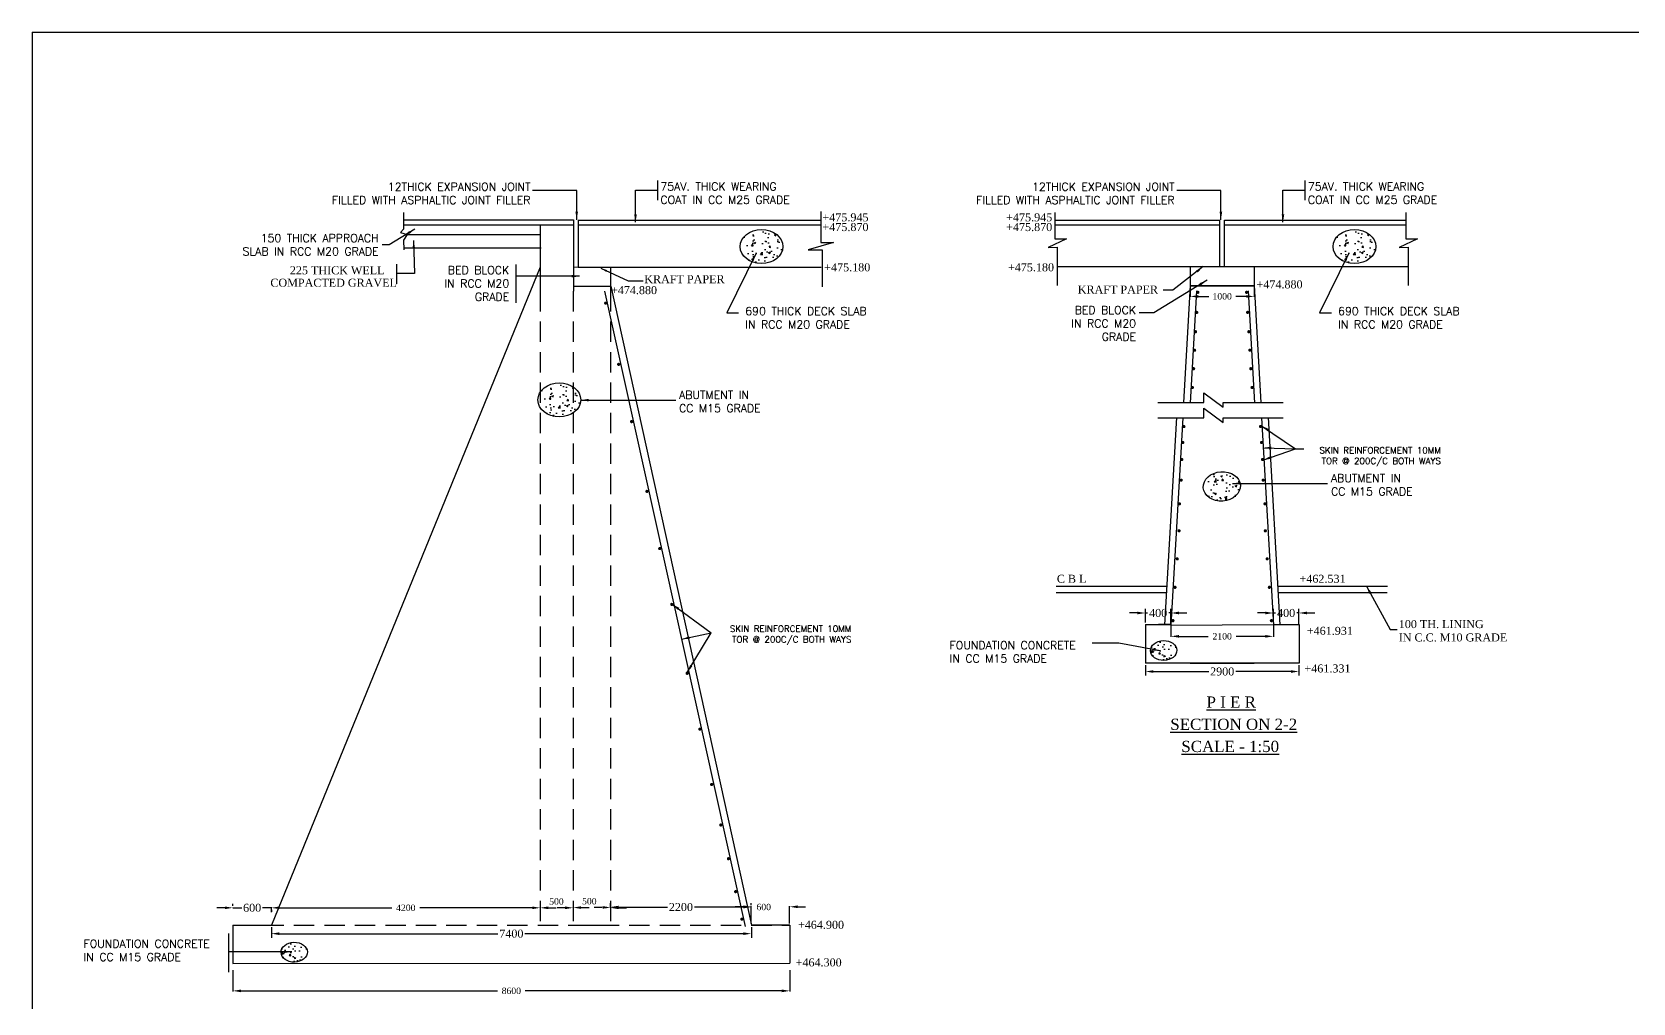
# Model space of a CAD drawing. Header units: millimetres. Extents: x -1426 to 1182, y 579 to 1915.
# Drawn here: x -1426 to -925, y 866 to 1169 of the extents above; entities that cross this region are included whole.
import ezdxf

# ---------------------------------------------------------------- set-up
doc = ezdxf.new("R2010")
doc.units = ezdxf.units.MM
doc.linetypes.add('HIDDEN', pattern=[9.525, 6.35, -3.175])
doc.styles.add('ROMANS', font='romans')
doc.styles.get("Standard").update_dxf_attribs({"font": 'times.ttf'})
doc.styles.add('TIMES NEW ROMAN', font='times.ttf')
doc.dimstyles.new('ISO-25', dxfattribs={"dimtxt": 2.5, "dimasz": 2.5, "dimexe": 1.25, "dimexo": 0.625, "dimtad": 0, "dimtih": 1, "dimtoh": 1, "dimlfac": 100, "dimtxsty": 'TIMES NEW ROMAN', "dimcen": 2.5, "dimadec": 0, "dimazin": 0, "dimtfac": 1, "dimtmove": 0, "dimatfit": 3, "dimfxl": 1, "dimarcsym": 0})
doc.dimstyles.new('STANDARD$0', dxfattribs={"dimscale": 88.888889, "dimtxt": 0.02, "dimasz": 0.02, "dimexe": 0.1, "dimexo": 0.1, "dimgap": 0.09, "dimtad": 2, "dimtih": 1, "dimtoh": 1, "dimdec": 0, "dimzin": 1, "dimdsep": 46, "dimtxsty": 'Standard', "dimcen": 0.09, "dimadec": 0, "dimazin": 0, "dimtfac": 1, "dimtdec": 4, "dimtofl": 0, "dimtmove": 0, "dimatfit": 3, "dimfxl": 1, "dimtolj": 1, "dimtzin": 1, "dimarcsym": 0})
doc.dimstyles.new('STANDARD$7', dxfattribs={"dimtxt": 2, "dimasz": 2, "dimexe": 1.25, "dimexo": 0.625, "dimtad": 1, "dimdec": 0, "dimlfac": 0.5, "dimdsep": 46, "dimtxsty": 'Standard', "dimcen": 2.5, "dimadec": 0, "dimazin": 0, "dimtfac": 1, "dimtdec": 0, "dimtmove": 0, "dimatfit": 3, "dimfxl": 1, "dimtolj": 1, "dimtzin": 0, "dimarcsym": 0})

# ---------------------------------------------------------------- blocks, each defined once
blk = doc.blocks.new('*D53')
at = {"color": 0, "lineweight": -2, "transparency": 16777216}
for p, q in [((-1350.75, 893.96), (-1350.75, 895.55)), ((-1266.75, 896.67), (-1266.75, 895.19)), ((-1348.25, 895.37), (-1313.13, 895.37)), ((-1269.25, 895.37), (-1304.38, 895.37))]:
    blk.add_line(p, q, dxfattribs=at)
at = {"color": 0, "transparency": 16777216}
for points in [[(-1348.25, 895.79), (-1348.25, 894.96), (-1350.75, 895.37)], [(-1269.25, 895.79), (-1269.25, 894.96), (-1266.75, 895.37)]]:
    blk.add_solid(points, dxfattribs=at)
at = {"layer": 'Defpoints', "color": 0, "transparency": 16777216}
for p in [(-1266.75, 896.85), (-1350.75, 893.78), (-1266.75, 895.37)]:
    blk.add_point(p, dxfattribs=at)
at = {"color": 0, "transparency": 16777216, "insert": (-1308.75, 895.37), "char_height": 2, "attachment_point": 5}
blk.add_mtext('\\A1;4200', dxfattribs=at)
blk = doc.blocks.new('*D54')
at = {"color": 0, "lineweight": -2, "transparency": 16777216}
for p, q in [((-1203.3, 895.7), (-1205.8, 895.7)), ((-1200.8, 890.51), (-1200.8, 895.88)), ((-1188.81, 890.51), (-1188.81, 895.88)), ((-1186.31, 895.7), (-1183.81, 895.7))]:
    blk.add_line(p, q, dxfattribs=at)
at = {"color": 0, "transparency": 16777216}
for points in [[(-1203.3, 896.12), (-1203.3, 895.28), (-1200.8, 895.7)], [(-1186.31, 896.12), (-1186.31, 895.28), (-1188.81, 895.7)]]:
    blk.add_solid(points, dxfattribs=at)
at = {"layer": 'Defpoints', "color": 0, "transparency": 16777216}
for p in [(-1188.81, 895.7), (-1200.8, 890.33), (-1188.81, 890.33)]:
    blk.add_point(p, dxfattribs=at)
at = {"color": 0, "transparency": 16777216, "insert": (-1196.9, 895.61), "char_height": 2, "attachment_point": 5}
blk.add_mtext('\\A1;600', dxfattribs=at)
blk = doc.blocks.new('*D55')
at = {"color": 0, "lineweight": -2, "transparency": 16777216}
for p, q in [((-1362.75, 875.91), (-1362.75, 869.24)), ((-1188.76, 875.91), (-1188.76, 869.24)), ((-1360.25, 869.42), (-1280.07, 869.42)), ((-1191.26, 869.42), (-1271.45, 869.42))]:
    blk.add_line(p, q, dxfattribs=at)
at = {"color": 0, "transparency": 16777216}
for points in [[(-1360.25, 869.83), (-1360.25, 869), (-1362.75, 869.42)], [(-1191.26, 869.83), (-1191.26, 869), (-1188.76, 869.42)]]:
    blk.add_solid(points, dxfattribs=at)
at = {"layer": 'Defpoints', "color": 0, "transparency": 16777216}
for p in [(-1362.75, 876.09), (-1188.76, 876.09), (-1188.76, 869.42)]:
    blk.add_point(p, dxfattribs=at)
at = {"color": 0, "transparency": 16777216, "insert": (-1275.76, 869.42), "char_height": 2, "attachment_point": 5}
blk.add_mtext('\\A1;8600', dxfattribs=at)
blk = doc.blocks.new('*D56')
at = {"color": 0, "lineweight": -2, "transparency": 16777216}
for p, q in [((-1063.66, 1095.56), (-1063.66, 1086.25)), ((-1043.66, 1095.56), (-1043.66, 1086.25)), ((-1061.16, 1086.43), (-1057.88, 1086.43)), ((-1046.16, 1086.43), (-1049.43, 1086.43))]:
    blk.add_line(p, q, dxfattribs=at)
at = {"color": 0, "transparency": 16777216}
for points in [[(-1061.16, 1086.84), (-1061.16, 1086.01), (-1063.66, 1086.43)], [(-1046.16, 1086.84), (-1046.16, 1086.01), (-1043.66, 1086.43)]]:
    blk.add_solid(points, dxfattribs=at)
at = {"layer": 'Defpoints', "color": 0, "transparency": 16777216}
for p in [(-1063.66, 1095.74), (-1043.66, 1095.74), (-1043.66, 1086.43)]:
    blk.add_point(p, dxfattribs=at)
at = {"color": 0, "transparency": 16777216, "insert": (-1053.66, 1086.43), "char_height": 2, "attachment_point": 5}
blk.add_mtext('\\A1;1000', dxfattribs=at)
blk = doc.blocks.new('*D57')
at = {"color": 0, "lineweight": -2, "transparency": 16777216}
for p, q in [((-1069.66, 983.69), (-1069.66, 980.02)), ((-1037.66, 983.69), (-1037.66, 980.02)), ((-1067.16, 980.2), (-1058.02, 980.2)), ((-1040.16, 980.2), (-1049.29, 980.2))]:
    blk.add_line(p, q, dxfattribs=at)
at = {"color": 0, "transparency": 16777216}
for points in [[(-1067.16, 980.62), (-1067.16, 979.79), (-1069.66, 980.2)], [(-1040.16, 980.62), (-1040.16, 979.79), (-1037.66, 980.2)]]:
    blk.add_solid(points, dxfattribs=at)
at = {"layer": 'Defpoints', "color": 0, "transparency": 16777216}
for p in [(-1069.66, 983.87), (-1037.66, 983.87), (-1037.66, 980.2)]:
    blk.add_point(p, dxfattribs=at)
at = {"color": 0, "transparency": 16777216, "insert": (-1053.66, 980.2), "char_height": 2, "attachment_point": 5}
blk.add_mtext('\\A1;2100', dxfattribs=at)
blk = doc.blocks.new('*D59')
at = {"color": 0, "lineweight": -2, "transparency": 16777216}
for p, q in [((-1077.66, 971.24), (-1077.66, 967.96)), ((-1029.66, 971.24), (-1029.66, 967.96)), ((-1075.16, 969.21), (-1057.87, 969.21)), ((-1032.16, 969.21), (-1049.44, 969.21))]:
    blk.add_line(p, q, dxfattribs=at)
at = {"color": 0, "transparency": 16777216}
for points in [[(-1075.16, 969.62), (-1075.16, 968.79), (-1077.66, 969.21)], [(-1032.16, 969.62), (-1032.16, 968.79), (-1029.66, 969.21)]]:
    blk.add_solid(points, dxfattribs=at)
at = {"layer": 'Defpoints', "color": 0, "transparency": 16777216}
for p in [(-1077.66, 971.87), (-1029.66, 971.87), (-1029.66, 969.21)]:
    blk.add_point(p, dxfattribs=at)
at = {"color": 0, "transparency": 16777216, "insert": (-1053.66, 969.21), "char_height": 2.5, "attachment_point": 5}
blk.add_mtext('2900', dxfattribs=at)
blk = doc.blocks.new('*D60')
at = {"color": 0, "lineweight": -2, "transparency": 16777216}
for p, q in [((-1350.75, 889.37), (-1350.75, 886.04)), ((-1348.25, 887.29), (-1279.94, 887.29)), ((-1203.26, 887.29), (-1271.57, 887.29)), ((-1200.76, 889.37), (-1200.76, 886.04))]:
    blk.add_line(p, q, dxfattribs=at)
at = {"color": 0, "transparency": 16777216}
for points in [[(-1348.25, 887.71), (-1348.25, 886.88), (-1350.75, 887.29)], [(-1203.26, 887.71), (-1203.26, 886.88), (-1200.76, 887.29)]]:
    blk.add_solid(points, dxfattribs=at)
at = {"layer": 'Defpoints', "color": 0, "transparency": 16777216}
for p in [(-1350.75, 890), (-1200.76, 890), (-1200.76, 887.29)]:
    blk.add_point(p, dxfattribs=at)
at = {"color": 0, "transparency": 16777216, "insert": (-1275.76, 887.29), "char_height": 2.5, "attachment_point": 5}
blk.add_mtext('7400', dxfattribs=at)
blk = doc.blocks.new('*D160')
at = {"color": 0, "lineweight": -2, "transparency": 16777216}
for p, q in [((-1244.76, 895.53), (-1244.76, 896.85)), ((-1242.26, 895.6), (-1226.99, 895.6)), ((-1203.3, 895.6), (-1218.57, 895.6)), ((-1200.8, 896.22), (-1200.8, 896.85))]:
    blk.add_line(p, q, dxfattribs=at)
at = {"color": 0, "transparency": 16777216}
for points in [[(-1242.26, 896.02), (-1242.26, 895.19), (-1244.76, 895.6)], [(-1203.3, 896.02), (-1203.3, 895.19), (-1200.8, 895.6)]]:
    blk.add_solid(points, dxfattribs=at)
at = {"layer": 'Defpoints', "color": 0, "transparency": 16777216}
for p in [(-1200.8, 895.6), (-1200.8, 895.59), (-1244.76, 894.9)]:
    blk.add_point(p, dxfattribs=at)
at = {"color": 0, "transparency": 16777216, "insert": (-1222.78, 895.6), "char_height": 2.5, "attachment_point": 5, "style": 'TIMES NEW ROMAN'}
blk.add_mtext('2200', dxfattribs=at)
blk = doc.blocks.new('*D161')
at = {"color": 0, "lineweight": -2, "transparency": 16777216}
for p, q in [((-1362.75, 896), (-1362.75, 896.62)), ((-1365.25, 895.37), (-1367.75, 895.37)), ((-1362.75, 895.37), (-1360, 895.37)), ((-1350.75, 895.37), (-1353.51, 895.37)), ((-1350.75, 894.75), (-1350.75, 894.12)), ((-1348.25, 895.37), (-1345.75, 895.37))]:
    blk.add_line(p, q, dxfattribs=at)
at = {"color": 0, "transparency": 16777216}
for points in [[(-1365.25, 895.79), (-1365.25, 894.96), (-1362.75, 895.37)], [(-1348.25, 895.79), (-1348.25, 894.96), (-1350.75, 895.37)]]:
    blk.add_solid(points, dxfattribs=at)
at = {"layer": 'Defpoints', "color": 0, "transparency": 16777216}
for p in [(-1362.75, 895.37), (-1362.75, 895.37), (-1350.75, 895.37)]:
    blk.add_point(p, dxfattribs=at)
at = {"color": 0, "transparency": 16777216, "insert": (-1356.75, 895.37), "char_height": 2.5, "attachment_point": 5, "style": 'TIMES NEW ROMAN'}
blk.add_mtext('600', dxfattribs=at)
blk = doc.blocks.new('*D162')
at = {"color": 0, "lineweight": -2, "transparency": 16777216}
for p, q in [((-1080.16, 987.5), (-1082.66, 987.5)), ((-1077.66, 984.49), (-1077.66, 988.75)), ((-1077.66, 987.5), (-1076.96, 987.5)), ((-1069.67, 987.5), (-1070.36, 987.5)), ((-1069.67, 984.04), (-1069.67, 988.75)), ((-1067.17, 987.5), (-1064.67, 987.5))]:
    blk.add_line(p, q, dxfattribs=at)
at = {"color": 0, "transparency": 16777216}
for points in [[(-1080.16, 987.92), (-1080.16, 987.08), (-1077.66, 987.5)], [(-1067.17, 987.92), (-1067.17, 987.08), (-1069.67, 987.5)]]:
    blk.add_solid(points, dxfattribs=at)
at = {"layer": 'Defpoints', "color": 0, "transparency": 16777216}
for p in [(-1069.67, 987.5), (-1077.66, 983.87), (-1069.67, 983.42)]:
    blk.add_point(p, dxfattribs=at)
at = {"color": 0, "transparency": 16777216, "insert": (-1073.66, 987.5), "char_height": 2.5, "attachment_point": 5, "style": 'TIMES NEW ROMAN'}
blk.add_mtext('400', dxfattribs=at)
blk = doc.blocks.new('*D163')
at = {"color": 0, "lineweight": -2, "transparency": 16777216}
for p, q in [((-1040.17, 987.5), (-1042.67, 987.5)), ((-1037.67, 984.49), (-1037.67, 988.75)), ((-1037.67, 987.5), (-1036.98, 987.5)), ((-1029.69, 987.5), (-1030.38, 987.5)), ((-1029.69, 984.04), (-1029.69, 988.75)), ((-1027.19, 987.5), (-1024.69, 987.5))]:
    blk.add_line(p, q, dxfattribs=at)
at = {"color": 0, "transparency": 16777216}
for points in [[(-1040.17, 987.92), (-1040.17, 987.08), (-1037.67, 987.5)], [(-1027.19, 987.92), (-1027.19, 987.08), (-1029.69, 987.5)]]:
    blk.add_solid(points, dxfattribs=at)
at = {"layer": 'Defpoints', "color": 0, "transparency": 16777216}
for p in [(-1029.69, 987.5), (-1037.67, 983.87), (-1029.69, 983.42)]:
    blk.add_point(p, dxfattribs=at)
at = {"color": 0, "transparency": 16777216, "insert": (-1033.68, 987.5), "char_height": 2.5, "attachment_point": 5, "style": 'TIMES NEW ROMAN'}
blk.add_mtext('400', dxfattribs=at)

msp = doc.modelspace()

# ---------------------------------------------------------------- hatches: boundary and pattern name
h = msp.add_hatch()
h.set_pattern_fill('AR-CONC', color=256, scale=0.03, style=0)
h.set_pattern_definition([(50, (-2619.265, 1096.6786), (5.46554, -0.478173), [0.5715, -6.2865]), (355, (-2619.265, 1096.6786), (-1.057285, 5.7317), [0.4572, -5.0292]), (100.451, (-2618.8096, 1096.639), (4.408275, 5.2535), [0.4857, -5.3427]), (46.1842, (-2619.265, 1098.2026), (8.13237, -1.26127), [0.85725, -9.42975]), (96.6356, (-2618.587, 1098.0975), (7.122127, 7.422767), [0.72855, -8.01405]), (351.184, (-2619.265, 1098.203), (7.12214, 7.422754), [0.6858, -7.5438]), (21, (-2618.503, 1097.8216), (4.548446, -3.067966), [0.5715, -6.2865]), (326, (-2618.503, 1097.8216), (1.85406, 5.52564), [0.4572, -5.0292]), (71.4514, (-2618.124, 1097.566), (6.402495, 2.457686), [0.4857, -5.3427]), (37.5, (-2619.265, 1096.6786), (0.092658, 2.5366512), [0, -4.96824, 0, -5.1054, 0, -5.04825]), (7.5, (-2619.265, 1096.6786), (2.00459, 3.005417), [0, -2.91084, 0, -4.85394, 0, -1.92405]), (327.5, (-2620.9643, 1096.6786), (4.067718, -0.1718623), [0, -1.905, 0, -5.9436, 0, -7.8867]), (317.5, (-2621.7263, 1096.6786), (4.443875, 0.762795), [0, -2.4765, 0, -3.94716, 0, -5.6007])])
edge = h.paths.add_edge_path()
edge.add_ellipse((-1197.58555, 1101.99773), major_axis=(6.68494, 0), ratio=0.797919187, start_angle=0, end_angle=360)
h = msp.add_hatch()
h.set_pattern_fill('AR-CONC', color=256, scale=0.03, style=0)
h.set_pattern_definition([(50, (-2434.025, 1096.6786), (5.46554, -0.478173), [0.5715, -6.2865]), (355, (-2434.025, 1096.6786), (-1.057285, 5.7317), [0.4572, -5.0292]), (100.451, (-2433.5695, 1096.639), (4.408275, 5.2535), [0.4857, -5.3427]), (46.1842, (-2434.025, 1098.2026), (8.13237, -1.26127), [0.85725, -9.42975]), (96.6356, (-2433.347, 1098.0975), (7.122127, 7.422767), [0.72855, -8.01405]), (351.184, (-2434.025, 1098.203), (7.12214, 7.422754), [0.6858, -7.5438]), (21, (-2433.263, 1097.8216), (4.548446, -3.067966), [0.5715, -6.2865]), (326, (-2433.263, 1097.8216), (1.85406, 5.52564), [0.4572, -5.0292]), (71.4514, (-2432.884, 1097.566), (6.402495, 2.457686), [0.4857, -5.3427]), (37.5, (-2434.025, 1096.6786), (0.092658, 2.5366512), [0, -4.96824, 0, -5.1054, 0, -5.04825]), (7.5, (-2434.025, 1096.6786), (2.00459, 3.005417), [0, -2.91084, 0, -4.85394, 0, -1.92405]), (327.5, (-2435.7242, 1096.6786), (4.067718, -0.1718623), [0, -1.905, 0, -5.9436, 0, -7.8867]), (317.5, (-2436.4862, 1096.6786), (4.443875, 0.762795), [0, -2.4765, 0, -3.94716, 0, -5.6007])])
edge = h.paths.add_edge_path()
edge.add_ellipse((-1012.34546, 1101.99773), major_axis=(6.68494, 0), ratio=0.797919187, start_angle=0, end_angle=360)
h = msp.add_hatch()
h.set_pattern_fill('AR-CONC', color=256, scale=0.03, style=0)
h.set_pattern_definition([(50, (-2682.4543, 1048.7677), (5.46554, -0.478173), [0.5715, -6.2865]), (355, (-2682.4543, 1048.7677), (-1.057285, 5.7317), [0.4572, -5.0292]), (100.451, (-2681.999, 1048.728), (4.408275, 5.2535), [0.4857, -5.3427]), (46.1842, (-2682.454, 1050.2917), (8.13237, -1.26127), [0.85725, -9.42975]), (96.6356, (-2681.7766, 1050.1866), (7.122127, 7.422767), [0.72855, -8.01405]), (351.184, (-2682.454, 1050.292), (7.12214, 7.422754), [0.6858, -7.5438]), (21, (-2681.6923, 1049.9107), (4.548446, -3.067966), [0.5715, -6.2865]), (326, (-2681.6923, 1049.9107), (1.85406, 5.52564), [0.4572, -5.0292]), (71.4514, (-2681.3133, 1049.655), (6.402495, 2.457686), [0.4857, -5.3427]), (37.5, (-2682.4543, 1048.7677), (0.092658, 2.5366512), [0, -4.96824, 0, -5.1054, 0, -5.04825]), (7.5, (-2682.4543, 1048.7677), (2.00459, 3.005417), [0, -2.91084, 0, -4.85394, 0, -1.92405]), (327.5, (-2684.1536, 1048.7677), (4.067718, -0.1718623), [0, -1.905, 0, -5.9436, 0, -7.8867]), (317.5, (-2684.9156, 1048.7677), (4.443875, 0.762795), [0, -2.4765, 0, -3.94716, 0, -5.6007])])
edge = h.paths.add_edge_path()
edge.add_ellipse((-1260.7748, 1054.0868), major_axis=(6.68494, 0), ratio=0.797919187, start_angle=0, end_angle=360)
h = msp.add_hatch()
h.set_pattern_fill('AR-CONC', color=256, scale=0.03, style=0)
h.set_pattern_definition([(50, (-2661.4876, 1028.616), (5.46554, -0.478173), [0.5715, -6.2865]), (355, (-2661.4876, 1028.616), (-1.057285, 5.7317), [0.4572, -5.0292]), (100.451, (-2661.032, 1028.576), (4.408275, 5.2535), [0.4857, -5.3427]), (46.1842, (-2661.4876, 1030.14), (8.13237, -1.26127), [0.85725, -9.42975]), (96.6356, (-2660.81, 1030.035), (7.122127, 7.422767), [0.72855, -8.01405]), (351.184, (-2661.488, 1030.14), (7.12214, 7.422754), [0.6858, -7.5438]), (21, (-2660.7256, 1029.759), (4.548446, -3.067966), [0.5715, -6.2865]), (326, (-2660.7256, 1029.759), (1.85406, 5.525639), [0.4572, -5.0292]), (71.4514, (-2660.3466, 1029.503), (6.402495, 2.457686), [0.4857, -5.3427]), (37.5, (-2661.4876, 1028.6158), (0.092658, 2.5366512), [0, -4.96824, 0, -5.1054, 0, -5.04825]), (7.5, (-2661.4876, 1028.6158), (2.00459, 3.0054172), [0, -2.91084, 0, -4.85394, 0, -1.92405]), (327.5, (-2663.187, 1028.6158), (4.0677179, -0.1718623), [0, -1.905, 0, -5.9436, 0, -7.8867]), (317.5, (-2663.949, 1028.6158), (4.4438754, 0.762795), [0, -2.4765, 0, -3.94716, 0, -5.6007])])
edge = h.paths.add_edge_path()
edge.add_ellipse((-1053.76787, 1027.04735), major_axis=(-5.79672, -0.38672), ratio=0.790133448, start_angle=0, end_angle=360)
h = msp.add_hatch()
h.set_pattern_fill('AR-CONC', color=256, scale=0.03, angle=-77.4838966, style=0)
h.set_pattern_definition([(332.5161, (-1354.048, 2382.402), (0.71765, -5.439279), [0.5715, -6.2865]), (277.5161, (-1354.048, 2382.402), (5.366358, 2.274298), [0.4572, -5.0292]), (22.9671, (-1353.988, 2381.949), (6.083987, -3.165006), [0.4857, -5.3427]), (328.7003, (-1352.56, 2382.732), (0.531103, -8.21244), [0.85725, -9.42975]), (19.1517, (-1352.516, 2382.048), (8.78983, -5.344253), [0.72855, -8.01405]), (273.7001, (-1352.56, 2382.732), (8.78982, -5.344267), [0.6858, -7.5438]), (303.5161, (-1352.767, 2381.906), (-2.009344, -5.105224), [0.5715, -6.2865]), (248.5161, (-1352.767, 2381.906), (5.796124, -0.612516), [0.4572, -5.0292]), (353.9675, (-1352.9344, 2381.4804), (3.78679, -5.717725), [0.4857, -5.3427]), (320.0161, (-1354.048, 2382.402), (2.4964483, 0.4592717), [0, -4.96824, 0, -5.1054, 0, -5.04825]), (290.0161, (-1354.048, 2382.402), (3.3684166, -1.305635), [0, -2.91084, 0, -4.85394, 0, -1.92405]), (250.0161, (-1354.4162, 2384.061), (0.7137534, -4.008294), [0, -1.905, 0, -5.9436, 0, -7.8867]), (240.0161, (-1354.5813, 2384.8048), (1.707717, -4.172959), [0, -2.4765, 0, -3.94716, 0, -5.6007])])
edge = h.paths.add_edge_path()
edge.add_ellipse((-1071.95167, 975.77235), major_axis=(4.11224, 0.08713), ratio=0.754634413, start_angle=0, end_angle=360)
h = msp.add_hatch()
h.set_pattern_fill('AR-CONC', color=256, scale=0.03, angle=-77.4838966, style=0)
h.set_pattern_definition([(332.5161, (-1625.713, 2288.1245), (0.71765, -5.439279), [0.5715, -6.2865]), (277.5161, (-1625.713, 2288.1245), (5.366358, 2.274298), [0.4572, -5.0292]), (22.9671, (-1625.653, 2287.671), (6.083987, -3.165006), [0.4857, -5.3427]), (328.7003, (-1624.225, 2288.455), (0.531103, -8.21244), [0.85725, -9.42975]), (19.1517, (-1624.181, 2287.77), (8.78983, -5.344253), [0.72855, -8.01405]), (273.7001, (-1624.225, 2288.455), (8.78982, -5.344267), [0.6858, -7.5438]), (303.5161, (-1624.432, 2287.6283), (-2.009344, -5.105224), [0.5715, -6.2865]), (248.5161, (-1624.432, 2287.6283), (5.796124, -0.612516), [0.4572, -5.0292]), (353.9675, (-1624.5994, 2287.203), (3.78679, -5.717725), [0.4857, -5.3427]), (320.0161, (-1625.713, 2288.1245), (2.4964483, 0.4592717), [0, -4.96824, 0, -5.1054, 0, -5.04825]), (290.0161, (-1625.713, 2288.1245), (3.3684166, -1.305635), [0, -2.91084, 0, -4.85394, 0, -1.92405]), (250.0161, (-1626.0812, 2289.7834), (0.7137534, -4.008294), [0, -1.905, 0, -5.9436, 0, -7.8867]), (240.0161, (-1626.2463, 2290.5273), (1.707717, -4.172959), [0, -2.4765, 0, -3.94716, 0, -5.6007])])
edge = h.paths.add_edge_path()
edge.add_ellipse((-1343.61666, 881.4948), major_axis=(4.11224, 0.08713), ratio=0.754634413, start_angle=0, end_angle=360)

# ---------------------------------------------------------------- linework, layer by layer
for p, q in [((-1425.53329, 1169.04721), (-1425.53329, 579.04721)), ((-1425.53329, 1169.04721), (-535.53329, 1169.04721)), ((-1230.09279, 1122.62985), (-1230.09279, 1116.4649)), ((-1027.78207, 1122.62985), (-1027.78207, 1116.4649)), ((-1309.46368, 1112.62085), (-1309.46368, 1107.46108)), ((-1179.04637, 1112.9699), (-1179.04637, 1103.29852)), ((-1105.98911, 1112.654), (-1105.98911, 1104.44739)), ((-996.32332, 1112.654), (-996.32332, 1104.44739)), ((-1309.38942, 1110.30586), (-1256.38942, 1110.30586)), ((-1309.38942, 1108.80586), (-1256.38942, 1108.80586)), ((-1308.30734, 1105.80586), (-1266.75428, 1105.80586)), ((-1266.75428, 1108.80586), (-1266.75428, 1088.09956)), ((-1256.38942, 1110.30586), (-1256.38942, 1088.09956)), ((-1254.88941, 1110.29956), (-1254.88941, 1095.59956)), ((-1254.88941, 1110.29956), (-1179.04637, 1110.29956)), ((-1254.88941, 1108.79956), (-1179.04637, 1108.79956)), ((-1105.98911, 1110.29956), (-1054.40541, 1110.29956)), ((-1105.98911, 1108.79956), (-1054.40541, 1108.79956)), ((-1054.40541, 1095.77917), (-1054.40541, 1110.29956)), ((-1052.90541, 1095.77917), (-1052.90541, 1110.29956)), ((-1052.90541, 1110.29956), (-996.32332, 1110.29956)), ((-1052.90541, 1108.79956), (-996.32332, 1108.79956)), ((-1309.46368, 1104.03212), (-1309.40219, 1100.95493)), ((-1309.16194, 1101.60892), (-1266.45254, 1101.60892)), ((-1175.09612, 1103.29852), (-1182.99663, 1100.93003)), ((-1182.99663, 1100.93003), (-1178.65134, 1100.93003)), ((-1179.04637, 1103.29852), (-1175.09611, 1103.29852)), ((-1178.65134, 1100.93003), (-1178.65134, 1089.41436)), ((-1102.33918, 1104.44739), (-1108.04219, 1101.71186)), ((-1108.04219, 1101.71186), (-1105.19069, 1101.809)), ((-1105.98911, 1104.44739), (-1102.33918, 1104.44739)), ((-1105.19069, 1101.809), (-1105.19069, 1089.85787)), ((-992.67339, 1104.44739), (-998.3764, 1101.71186)), ((-998.3764, 1101.71186), (-995.5249, 1101.809)), ((-996.32332, 1104.44739), (-992.67339, 1104.44739)), ((-995.5249, 1101.809), (-995.5249, 1089.85787)), ((-1266.75428, 1095.52513), (-1350.75428, 889.99956)), ((-1311.65363, 1096.47133), (-1311.65363, 1090.30638)), ((-1274.30397, 1084.43891), (-1274.30397, 1096.35114)), ((-1254.88941, 1095.59956), (-1179.00678, 1095.59956)), ((-1244.72282, 1088.09956), (-1244.72282, 1095.59956)), ((-1105.19069, 1095.77917), (-995.5249, 1095.77917)), ((-1256.38942, 1089.59956), (-1244.72282, 1089.59956)), ((-1246.676, 1088.09956), (-1202.71136, 889.56935)), ((-1244.72282, 1089.59956), (-1200.75818, 889.99956)), ((-1063.64016, 1089.8019), (-1065.71122, 1053.26707)), ((-1061.72719, 1088.21005), (-1063.71443, 1053.15387)), ((-1063.67067, 1089.8019), (-1043.67067, 1089.8019)), ((-1063.65541, 1089.77917), (-1043.65541, 1089.77917)), ((-1045.58364, 1088.21005), (-1043.5964, 1053.15387)), ((-1043.67067, 1089.8019), (-1041.5996, 1053.26707)), ((-1059.42775, 1053.26707), (-1059.42775, 1056.26707)), ((-1059.42775, 1056.26707), (-1053.34998, 1051.84621)), ((-1073.74191, 1053.26707), (-1059.42775, 1053.26707)), ((-1059.42775, 1048.45482), (-1059.42775, 1051.45482)), ((-1059.42775, 1051.45482), (-1053.34998, 1047.03396)), ((-1053.34998, 1051.84621), (-1053.34998, 1053.26707)), ((-1053.34998, 1053.26707), (-1034.55234, 1053.26707)), ((-1073.74191, 1048.45482), (-1059.42775, 1048.45482)), ((-1067.98081, 1048.56801), (-1071.65221, 983.80236)), ((-1065.98402, 1048.45482), (-1069.65541, 983.68917)), ((-1053.34998, 1047.03396), (-1053.34998, 1048.45482)), ((-1053.34998, 1048.45482), (-1034.55234, 1048.45482)), ((-1041.32681, 1048.45482), (-1037.65541, 983.68917)), ((-1039.33002, 1048.56801), (-1035.65862, 983.80236)), ((-1105.52821, 995.91526), (-1070.96556, 995.91526)), ((-1036.34527, 995.91526), (-1002.04374, 995.91526)), ((-1105.52821, 993.91526), (-1071.07894, 993.91526)), ((-1036.23189, 993.91526), (-1002.14466, 993.91526)), ((-1077.65541, 983.86917), (-1069.65541, 983.86917)), ((-1077.65541, 983.86917), (-1077.65541, 971.86917)), ((-1069.65541, 983.86917), (-1073.53089, 983.86917)), ((-1069.65541, 983.68917), (-1037.65541, 983.86917)), ((-1037.65541, 983.86917), (-1033.77994, 983.86917)), ((-1033.77994, 983.86917), (-1029.65541, 983.86917)), ((-1029.65541, 983.86917), (-1029.65541, 971.86917)), ((-1029.65541, 971.86917), (-1077.65541, 971.86917)), ((-1063.67067, 971.86917), (-1043.67067, 971.86917)), ((-1266.75428, 896.67296), (-1266.75428, 895.19186)), ((-1256.47722, 896.7451), (-1256.47722, 895.26401)), ((-1256.47722, 895.44401), (-1256.47722, 895.19186)), ((-1256.47722, 895.44401), (-1256.47722, 895.19186)), ((-1253.97722, 895.44401), (-1251.47722, 895.44401)), ((-1247.41832, 895.44401), (-1249.91832, 895.44401)), ((-1246.20016, 895.51615), (-1246.20016, 895.26401)), ((-1246.20016, 895.51615), (-1246.20016, 895.26401)), ((-1244.75818, 895.44401), (-1244.75818, 895.19186)), ((-1269.25428, 895.37186), (-1271.75428, 895.37186)), ((-1264.25428, 895.37186), (-1261.75428, 895.37186)), ((-1258.97722, 895.37186), (-1261.47722, 895.37186)), ((-1242.25818, 895.37186), (-1239.75818, 895.37186)), ((-1364.16874, 887.30591), (-1364.16874, 875.29709)), ((-1362.75428, 889.99956), (-1362.75428, 877.99593)), ((-1362.75428, 889.99956), (-1350.75428, 889.99956)), ((-1256.38942, 889.99956), (-1244.72282, 889.99956)), ((-1188.75818, 889.99956), (-1200.75818, 889.99956)), ((-1188.75818, 889.99956), (-1188.75818, 878.09375)), ((-1362.75428, 877.99593), (-1188.75818, 878.09375))]:
    msp.add_line(p, q)
at = {"linetype": 'ByBlock'}
for p, q in [((-1309.46368, 1107.46108), (-1310.42689, 1106.35171)), ((-1310.42689, 1106.35171), (-1308.30734, 1105.80586)), ((-1308.30734, 1105.80586), (-1309.46368, 1104.03212))]:
    msp.add_line(p, q, dxfattribs=at)
at = {"linetype": 'HIDDEN'}
for p, q in [((-1266.75428, 1088.09956), (-1266.75428, 889.99956)), ((-1256.47722, 1088.09956), (-1256.47722, 889.99956)), ((-1244.75818, 1088.09956), (-1244.75818, 889.99956)), ((-1362.75428, 889.99956), (-1196.75818, 889.99956)), ((-1200.75818, 889.99956), (-1188.75818, 889.99956))]:
    msp.add_line(p, q, dxfattribs=at)
at = {"const_width": 0.3}
for points in [[(-1256.38942, 1095.55212), (-1244.75818, 1095.55212)], [(-1063.65541, 1095.73674), (-1043.65541, 1095.73674)]]:
    msp.add_lwpolyline(points, dxfattribs=at)
at = {"const_width": 0.5}
for points in [[(-1061.02455, 1087.70022, -1), (-1061.52455, 1087.70022, -1)], [(-1046.28627, 1087.70022, 1), (-1045.78627, 1087.70022, 1)], [(-1246.53775, 1084.33055, 1), (-1246.03775, 1084.33055, 1)], [(-1061.34206, 1081.43444, -1), (-1061.84206, 1081.43444, -1)], [(-1045.96876, 1081.43444, 1), (-1045.46876, 1081.43444, 1)], [(-1061.72836, 1075.3907, -1), (-1062.22836, 1075.3907, -1)], [(-1045.58247, 1075.3907, 1), (-1045.08247, 1075.3907, 1)], [(-1242.47987, 1065.19273, 1), (-1241.97987, 1065.19273, 1)], [(-1062.03258, 1069.61512, -1), (-1062.53258, 1069.61512, -1)], [(-1045.27824, 1069.61512, 1), (-1044.77824, 1069.61512, 1)], [(-1062.33681, 1063.83953, -1), (-1062.83681, 1063.83953, -1)], [(-1044.97402, 1063.83953, 1), (-1044.47402, 1063.83953, 1)], [(-1062.74243, 1057.96262, -1), (-1063.24243, 1057.96262, -1)], [(-1044.5684, 1057.96262, 1), (-1044.0684, 1057.96262, 1)], [(-1238.45511, 1047.2982, 1), (-1237.95511, 1047.2982, 1)], [(-1065.36259, 1045.76604, -1), (-1065.86259, 1045.76604, -1)], [(-1041.94823, 1045.76604, 1), (-1041.44823, 1045.76604, 1)], [(-1065.71554, 1040.79339, -1), (-1066.21554, 1040.79339, -1)], [(-1041.59528, 1040.79339, 1), (-1041.09528, 1040.79339, 1)], [(-1065.99791, 1035.46806, -1), (-1066.49791, 1035.46806, -1)], [(-1041.31292, 1035.46806, 1), (-1040.81292, 1035.46806, 1)], [(-1233.65905, 1025.50498, 1), (-1233.15905, 1025.50498, 1)], [(-1066.20375, 1029.01388, -1), (-1066.70375, 1029.01388, -1)], [(-1041.10708, 1029.01388, 1), (-1040.60708, 1029.01388, 1)], [(-1066.77383, 1021.60894, -1), (-1067.27383, 1021.60894, -1)], [(-1040.537, 1021.60894, 1), (-1040.037, 1021.60894, 1)], [(-1066.88783, 1013.1787, -1), (-1067.38783, 1013.1787, -1)], [(-1040.423, 1013.1787, 1), (-1039.923, 1013.1787, 1)], [(-1229.65277, 1007.63978, 1), (-1229.15277, 1007.63978, 1)], [(-1067.4579, 1004.4067, -1), (-1067.9579, 1004.4067, -1)], [(-1039.85292, 1004.4067, 1), (-1039.35292, 1004.4067, 1)], [(-1068.14198, 995.51782, -1), (-1068.64198, 995.51782, -1)], [(-1039.16885, 995.51782, 1), (-1038.66885, 995.51782, 1)], [(-1225.88444, 990.18239, 1), (-1225.38444, 990.18239, 1)], [(-1068.78349, 985.10344, -1), (-1069.28349, 985.10344, -1)], [(-1038.52733, 985.10344, 1), (-1038.02733, 985.10344, 1)], [(-1221.09477, 968.65166, 1), (-1220.59477, 968.65166, 1)], [(-1217.09806, 951.19426, 1), (-1216.59806, 951.19426, 1)], [(-1213.43261, 933.91105, 1), (-1212.93261, 933.91105, 1)], [(-1210.57781, 921.24589, 1), (-1210.07781, 921.24589, 1)], [(-1208.18454, 910.70977, 1), (-1207.68454, 910.70977, 1)], [(-1205.94079, 900.41866, 1), (-1205.44079, 900.41866, 1)], [(-1203.97433, 891.84462, 1), (-1203.47433, 891.84462, 1)]]:
    msp.add_lwpolyline(points, format="xyb", close=True, dxfattribs=at)
for centre, major_axis, ratio in [((-1197.58555, 1101.99773), (6.68494, 0), 0.797919187), ((-1012.34546, 1101.99773), (6.68494, 0), 0.797919187), ((-1260.7748, 1054.0868), (6.68494, 0), 0.797919187), ((-1053.76787, 1027.04735), (-5.79672, -0.38672), 0.790133448), ((-1071.95167, 975.77235), (4.11224, 0.08713), 0.754634413), ((-1343.61666, 881.4948), (4.11224, 0.08713), 0.754634413)]:
    msp.add_ellipse(centre, major_axis=major_axis, ratio=ratio)
for points in [[(-1269.25428, 895.78853), (-1269.25428, 894.9552), (-1266.75428, 895.37186)], [(-1264.25428, 895.78853), (-1264.25428, 894.9552), (-1266.75428, 895.37186)], [(-1258.97722, 895.78853), (-1258.97722, 894.9552), (-1256.47722, 895.37186)], [(-1253.97722, 895.86067), (-1253.97722, 895.02734), (-1256.47722, 895.44401)], [(-1247.25818, 895.9146), (-1247.25818, 895.08127), (-1244.75818, 895.49794)], [(-1242.25818, 895.78853), (-1242.25818, 894.9552), (-1244.75818, 895.37186)]]:
    msp.add_solid(points)

# ---------------------------------------------------------------- texts
for s, height, p in [('+475.945', 2.5, (-1178.56526, 1109.89267)), ('+475.945', 2.5, (-1121.15595, 1109.89267)), ('+475.870', 2.5, (-1178.56526, 1106.84593)), ('+475.870', 2.5, (-1121.15595, 1106.84593)), ('225 THICK WELL ', 2.5, (-1344.96731, 1093.34088)), ('+475.180', 2.5, (-1178.0045, 1094.27633)), ('+475.180', 2.5, (-1120.5952, 1094.27633)), ('COMPACTED GRAVEL', 2.5, (-1351.06392, 1089.45923)), ('KRAFT PAPER', 2.5, (-1234.2244, 1090.56065)), ('+474.880', 2.5, (-1042.93535, 1088.93374)), ('+474.880', 2.5, (-1244.63911, 1087.13424)), ('KRAFT PAPER', 2.5, (-1098.78059, 1087.31258)), ('        C B L ', 2.5, (-1112.86112, 996.94364)), ('+462.531', 2.5, (-1029.51064, 996.94364)), ('+461.931', 2.5, (-1027.22266, 980.67636)), ('+461.331', 2.5, (-1027.96332, 968.92203)), ('%%UP I E R', 3.5, (-1058.54197, 957.91514)), ('%%USECTION ON 2-2', 3.5, (-1069.86737, 950.97018)), ('%%USCALE - 1:50', 3.5, (-1066.42012, 944.05132)), ('+464.900', 2.5, (-1186.20709, 888.82361)), ('+464.300', 2.5, (-1186.94776, 877.06928))]:
    msp.add_text(s, height=height).set_placement(p)
for s, insert, char_height, attachment_point in [('{\\Fsimplex.shx;12THICK EXPANSION JOINT\\PFILLED WITH ASPHALTIC JOINT FILLER}', (-1269.78228, 1115.29677), 2.5, 9), ('{\\Fsimplex.shx|c1;75\\Fsimplex.shx|c0;AV. \\Fsimplex.shx|c1;THICK WEARING\\PCOAT IN CC M2\\Fsimplex.shx|c0;5\\Fsimplex.shx|c1; GRADE}', (-1229.18337, 1122.01817), 2.5, 1), ('{\\Fsimplex.shx;12THICK EXPANSION JOINT\\PFILLED WITH ASPHALTIC JOINT FILLER}', (-1068.50317, 1115.29677), 2.5, 9), ('{\\Fsimplex.shx|c1;75\\Fsimplex.shx|c0;AV. \\Fsimplex.shx|c1;THICK WEARING\\PCOAT IN CC M2\\Fsimplex.shx|c0;5\\Fsimplex.shx|c1; GRADE}', (-1026.87266, 1122.01817), 2.5, 1), ('{\\Fsimplex.shx;150 THICK APPROACH\\PSLAB IN RCC M20 GRADE}', (-1317.22423, 1099.22004), 2.5, 9), ('{\\Fsimplex.shx;BED BLOCK\\PIN RCC M20\\PGRADE}', (-1276.43516, 1085.05158), 2.5, 9), ('{\\Fsimplex.shx|c1;6\\Fsimplex.shx|c0;9\\Fsimplex.shx|c1;0 THICK DECK SLAB\\PIN RCC M20 GRADE}', (-1202.67247, 1083.08303), 2.5, 1), ('{\\Fsimplex.shx;BED BLOCK\\PIN RCC M20\\PGRADE}', (-1080.57692, 1072.56231), 2.5, 9), ('{\\Fsimplex.shx|c1;6\\Fsimplex.shx|c0;9\\Fsimplex.shx|c1;0 THICK DECK SLAB\\PIN RCC M20 GRADE}', (-1017.43238, 1083.08303), 2.5, 1), ('{\\Fsimplex.shx;ABUTMENT IN\\PCC M15 GRADE}', (-1223.36204, 1056.90247), 2.5, 1), ('{\\Fsimplex.shx;ABUTMENT IN\\PCC M15 GRADE}', (-1019.66173, 1030.88324), 2.5, 1), ('{\\Fsimplex.shx|c1;FOUNDATION CONCRETE\\PIN CC M1\\Fsimplex.shx|c0;5 \\Fsimplex.shx|c1;GRADE}', (-1138.8331, 978.66776), 2.5, 1), ('\\A1;500', (-1261.67378, 897.35227), 2, 5), ('\\A1;500', (-1251.39672, 897.42442), 2, 5), ('{\\Fsimplex.shx|c1;FOUNDATION CONCRETE\\PIN CC M\\Fsimplex.shx|c0;15\\Fsimplex.shx|c1; GRADE}', (-1409.43709, 885.41187), 2.5, 1)]:
    msp.add_mtext(s, dxfattribs=dict(insert=insert, char_height=char_height, attachment_point=attachment_point))
at = {"char_height": 2, "attachment_point": 9, "style": 'ROMANS'}
for insert in [(-985.31037, 1033.34064), (-1169.5146, 977.57392)]:
    msp.add_mtext('{\\Fsimplex.shx|c0;SKIN REINFORCEMENT 10MM\\PTOR @ 200C/C BOTH WAYS}', dxfattribs=dict(at, insert=insert))
at = {"insert": (-998.47638, 985.27893), "char_height": 2.5, "width": 200, "attachment_point": 1}
msp.add_mtext('100 TH. LINING \\PIN C.C. M10 GRADE  ', dxfattribs=at)

# ---------------------------------------------------------------- dimensions: what is measured, and where the dimension line sits
for base, p1, p2, text, dimstyle, override, picture, middle in [((-1043.65541, 1086.42635), (-1063.65541, 1095.73674), (-1043.65541, 1095.73674), '1000', 'STANDARD$0', {"dimscale": 1, "dimtxt": 2, "dimasz": 2.5, "dimexe": 0.18, "dimexo": 0.18, "dimgap": 1.5, "dimtad": 0, "dimlfac": 100, "dimzin": 0, "dimtxsty": 'Standard', "dimtdec": 0, "dimtmove": 1, "dimatfit": 1, "dimtzin": 0}, '*D56', (-1053.65541, 1086.42635)), ((-1037.65541, 980.20266), (-1069.65541, 983.86917), (-1037.65541, 983.86917), '2100', 'STANDARD$0', {"dimscale": 1, "dimtxt": 2, "dimasz": 2.5, "dimexe": 0.18, "dimexo": 0.18, "dimgap": 1.5, "dimtad": 0, "dimlfac": 100, "dimzin": 0, "dimtxsty": 'Standard', "dimtdec": 0, "dimtmove": 1, "dimatfit": 1, "dimtzin": 0}, '*D57', (-1053.65541, 980.20266)), ((-1029.65541, 969.20823), (-1077.65541, 971.86917), (-1029.65541, 971.86917), '2900', 'ISO-25', {"dimtxsty": 'Standard'}, '*D59', (-1053.65541, 969.20823)), ((-1266.75428, 895.37186), (-1350.75428, 893.78075), (-1266.75428, 896.85296), '4200', 'STANDARD$0', {"dimscale": 1, "dimtxt": 2, "dimasz": 2.5, "dimexe": 0.18, "dimexo": 0.18, "dimgap": 1.5, "dimtad": 0, "dimlfac": 100, "dimzin": 0, "dimtxsty": 'Standard', "dimtdec": 0, "dimtmove": 1, "dimatfit": 1, "dimtzin": 0}, '*D53', (-1308.75428, 895.37186)), ((-1200.75818, 887.29388), (-1350.75428, 889.99956), (-1200.75818, 889.99956), '7400', 'ISO-25', {"dimtxsty": 'Standard'}, '*D60', (-1275.75623, 887.29388)), ((-1188.75818, 869.41829), (-1362.75428, 876.08802), (-1188.75818, 876.08802), '8600', 'STANDARD$0', {"dimscale": 1, "dimtxt": 2, "dimasz": 2.5, "dimexe": 0.18, "dimexo": 0.18, "dimgap": 1.5, "dimtad": 0, "dimlfac": 100, "dimzin": 0, "dimtxsty": 'Standard', "dimtdec": 0, "dimtmove": 1, "dimatfit": 1, "dimtzin": 0}, '*D55', (-1275.75623, 869.41829))]:
    dim = msp.add_linear_dim(base=base, p1=p1, p2=p2, text=text, dimstyle=dimstyle, override=override)
    dim.commit()
    dim.dimension.update_dxf_attribs({"geometry": picture, "text_midpoint": middle})
for base, p1, p2, text, picture, middle in [((-1069.67066, 987.50073), (-1077.65541, 983.86917), (-1069.67066, 983.41883), '400', '*D162', (-1073.66304, 987.50073)), ((-1029.68654, 987.50073), (-1037.6713, 983.86917), (-1029.68654, 983.41883), '400', '*D163', (-1033.67892, 987.50073)), ((-1362.75428, 895.37186), (-1350.75428, 895.37186), (-1362.75428, 895.37186), '600', '*D161', (-1356.75428, 895.37186)), ((-1200.7956, 895.60229), (-1244.75818, 894.90316), (-1200.7956, 895.59206), '2200', '*D160', (-1222.77689, 895.60229))]:
    dim = msp.add_linear_dim(base=base, p1=p1, p2=p2, text=text, dimstyle='ISO-25')
    dim.commit()
    dim.dimension.update_dxf_attribs({"geometry": picture, "text_midpoint": middle})
dim = msp.add_linear_dim(base=(-1188.80646, 895.70077), p1=(-1200.7956, 890.32847), p2=(-1188.80646, 890.32847), text='600', dimstyle='STANDARD$0', override={"dimscale": 1, "dimtxt": 2, "dimasz": 2.5, "dimexe": 0.18, "dimexo": 0.18, "dimgap": 1.5, "dimtad": 0, "dimlfac": 100, "dimzin": 0, "dimtxsty": 'Standard', "dimtdec": 0, "dimtmove": 2, "dimatfit": 1, "dimtzin": 0})
dim.commit()
dim.dimension.update_dxf_attribs({"geometry": '*D54', "text_midpoint": (-1196.89931, 895.60586), "dimtype": 160})

# ---------------------------------------------------------------- leaders
for points, dimstyle, override in [([(-1255.34523, 1110.3953), (-1255.34523, 1119.5319), (-1269.14935, 1119.5319)], 'ISO-25', {"dimgap": 0.625, "dimtad": 0, "dimtxsty": 'Standard'}), ([(-1054.06612, 1110.3953), (-1054.06612, 1119.5319), (-1067.87024, 1119.5319)], 'ISO-25', {"dimgap": 0.625, "dimtad": 0, "dimtxsty": 'Standard'}), ([(-1305.87471, 1107.48683), (-1313.95407, 1102.54358), (-1316.09701, 1102.54358)], 'ISO-25', {"dimgap": 0.625, "dimtad": 0, "dimtxsty": 'Standard'}), ([(-1199.31777, 1099.93716), (-1208.46158, 1081.32514), (-1204.74065, 1081.32514)], 'ISO-25', {"dimgap": 0.625, "dimtad": 0, "dimtxsty": 'Standard'}), ([(-1059.61252, 1095.73674), (-1069.09325, 1088.35471), (-1072.07289, 1088.35471)], 'ISO-25', {"dimgap": 0.625, "dimtad": 0, "dimtxsty": 'Standard'}), ([(-1014.07768, 1099.93716), (-1023.22149, 1081.32514), (-1019.50056, 1081.32514)], 'ISO-25', {"dimgap": 0.625, "dimtad": 0, "dimtxsty": 'Standard'}), ([(-1247.83134, 1095.22186), (-1239.29575, 1091.27673), (-1234.58345, 1091.27673)], 'STANDARD$7', {"dimgap": 0.625, "dimtad": 0, "dimtxsty": 'Standard'}), ([(-1058.39476, 1091.51426), (-1075.05956, 1081.29581), (-1079.60429, 1081.29581)], 'ISO-25', {"dimgap": 0.625, "dimtad": 0, "dimtxsty": 'Standard'}), ([(-1041.3456, 1046.02439), (-1030.73561, 1038.80078)], 'ISO-25', {"dimgap": 0.625, "dimtad": 0}), ([(-1040.95009, 1035.24497), (-1030.73561, 1038.80078)], 'ISO-25', {"dimgap": 0.625, "dimtad": 0}), ([(-1040.79931, 1039.14938), (-1030.73561, 1038.80078), (-1028.19464, 1038.80078)], 'ISO-25', {"dimgap": 0.625, "dimtad": 0}), ([(-1008.57717, 995.91526), (-1001.19166, 982.37699), (-998.94253, 982.37699)], 'ISO-25', {"dimgap": 0.625, "dimtad": 0, "dimtxsty": 'Standard'}), ([(-1225.54984, 990.25767), (-1213.29766, 981.32974)], 'ISO-25', {"dimgap": 0.625, "dimtad": 0}), ([(-1222.57671, 979.27489), (-1213.29766, 981.32974)], 'ISO-25', {"dimgap": 0.625, "dimtad": 0}), ([(-1220.84477, 968.90166), (-1213.29766, 981.32974)], 'ISO-25', {"dimgap": 0.625, "dimtad": 0}), ([(-1073.00984, 975.65685), (-1085.94456, 978.05091), (-1094.33241, 978.05091)], 'ISO-25', {"dimgap": 0.625, "dimtad": 0, "dimtxsty": 'Standard'}), ([(-1344.3508, 881.63108), (-1364.15258, 881.63108)], 'ISO-25', {"dimgap": 0.625, "dimtad": 0, "dimtxsty": 'Standard'})]:
    msp.add_leader(points, dimstyle=dimstyle, override=override)
at = {"linetype": 'ByBlock'}
for points in [[(-1236.9736, 1109.58502), (-1236.9736, 1119.58924), (-1230.25391, 1119.58924)], [(-1034.66288, 1109.58502), (-1034.66288, 1119.58924), (-1027.9432, 1119.58924)], [(-1306.29383, 1103.89786), (-1306.07546, 1093.62242), (-1311.55793, 1093.62242)], [(-1254.45211, 1092.73391), (-1274.30397, 1092.73391)], [(-1254.09057, 1054.00936), (-1224.4187, 1053.9891)], [(-1050.39026, 1027.99013), (-1020.71839, 1027.96987)]]:
    msp.add_leader(points, dimstyle='ISO-25', override={"dimgap": 0.625, "dimtad": 0, "dimtxsty": 'Standard'}, dxfattribs=at)

doc.saveas('drawing.dxf')
